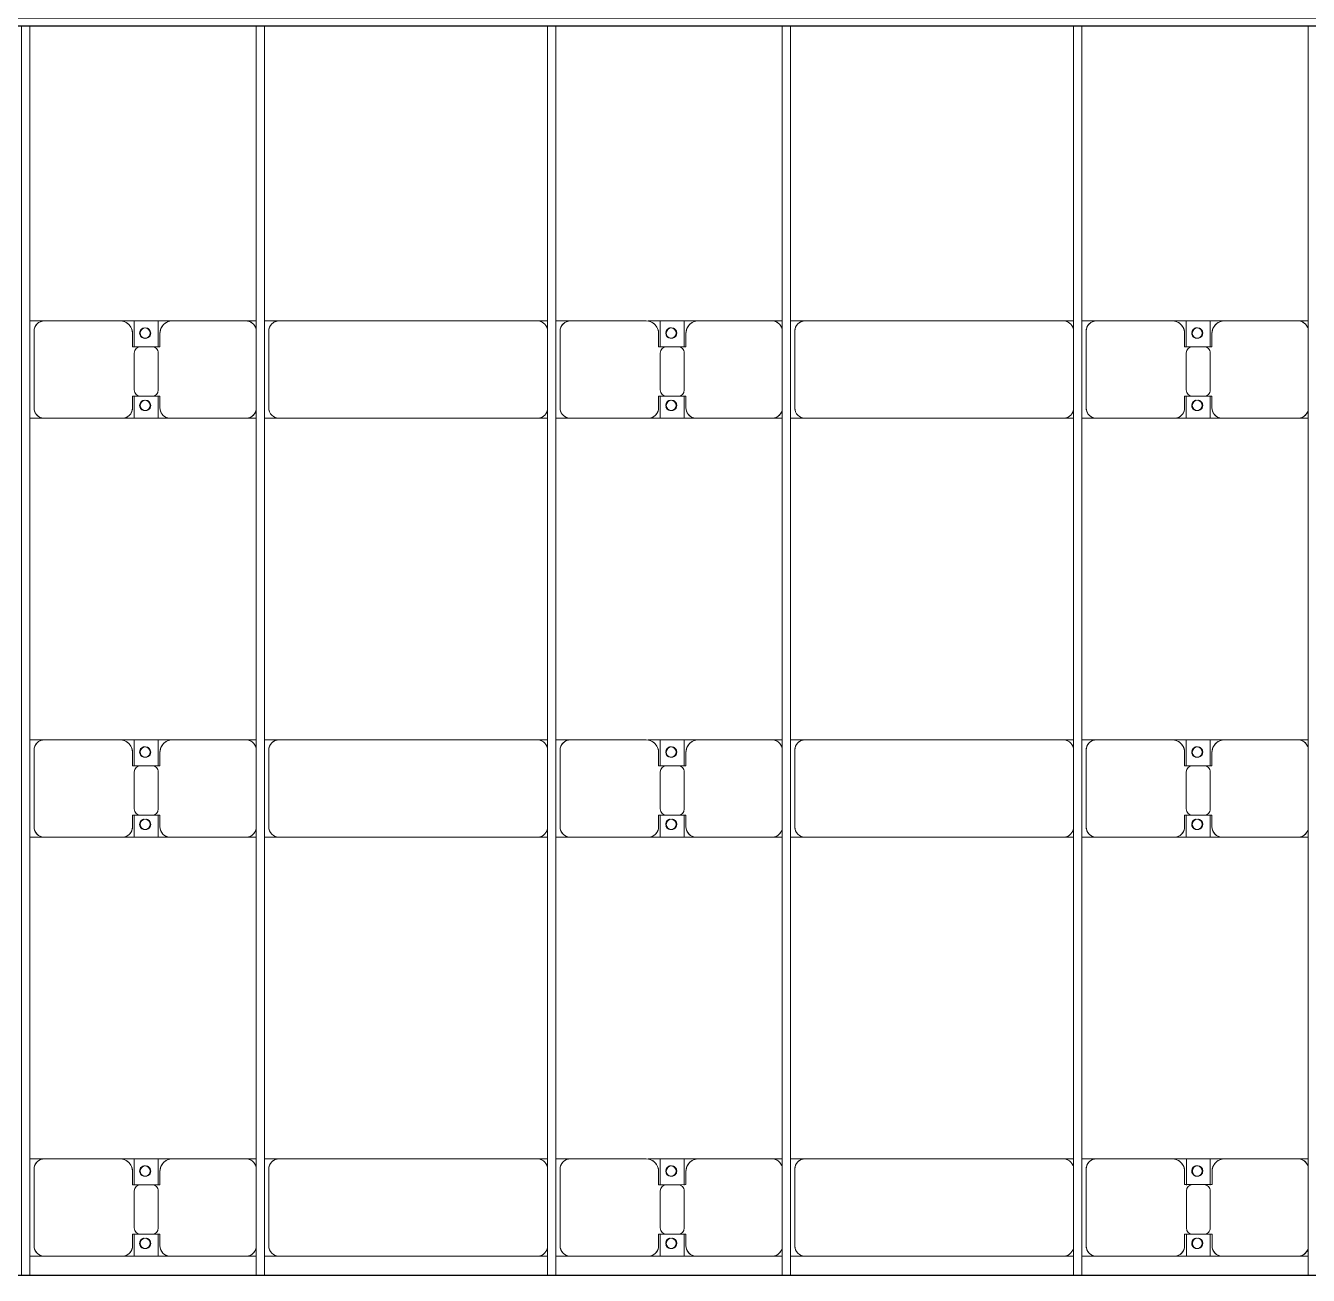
# Model space of a CAD drawing. Header units: millimetres. Extents: x -248177 to 167033, y 156986 to 268923.
# Drawn here: x -222693 to -216572, y 202419 to 208382 of the extents above; entities that cross this region are included whole.
import ezdxf

# ---------------------------------------------------------------- set-up
doc = ezdxf.new("R2010")
doc.units = ezdxf.units.MM
for name, color, linetype, lineweight in [('A-DETL-MBND', 5, 'Continuous', 9), ('A-GENM', 13, 'Continuous', 9), ('S-BEAM', 12, 'Continuous', 9)]:
    doc.layers.add(name, color=color, linetype=linetype, lineweight=lineweight)

# ---------------------------------------------------------------- blocks, each defined once
blk = doc.blocks.new('Dai phao do pin - DẢI PHAO ĐỠ PIN-V21-BỐ TRÍ KHUNG KẾT CẤU BÈ PIN 02')
at = {"layer": 'A-DETL-MBND', "color": 8}
for p, q in [((15759.7, 241.6), (15829.7, 241.6)), ((15759.7, 241.6), (15829.7, 241.6)), ((15779.7, 191.6), (15779.7, -173.4)), ((16189.7, 241.6), (15829.7, 241.6)), ((16189.7, 241.6), (16372.2, 241.6)), ((16372.2, 241.6), (16189.7, 241.6)), ((16257.8, 241.6), (16440.3, 241.6)), ((16257.8, 116.2), (16257.8, 241.6)), ((16440.3, 241.6), (16257.8, 241.6)), ((16372.2, 241.6), (16372.2, 116.2)), ((16790.3, 241.6), (16440.3, 241.6)), ((16790.3, 241.6), (16839.7, 241.6)), ((16790.3, 241.6), (16839.7, 241.6)), ((16879.7, 241.6), (16949.7, 241.6)), ((16879.7, 241.6), (16949.7, 241.6)), ((16899.7, 191.6), (16899.7, -173.4)), ((18180.3, 241.6), (16949.7, 241.6)), ((18180.3, 241.6), (18229.7, 241.6)), ((18180.3, 241.6), (18229.7, 241.6)), ((18269.7, 241.6), (18339.7, 241.6)), ((18269.7, 241.6), (18339.7, 241.6)), ((18289.7, 191.6), (18289.7, -173.4)), ((18699.7, 241.6), (18339.7, 241.6)), ((18709.8, 241.6), (18882.2, 241.6)), ((18882.2, 241.6), (18709.8, 241.6)), ((18767.8, 241.6), (18950.3, 241.6)), ((18767.8, 116.2), (18767.8, 241.6)), ((18950.3, 241.6), (18767.8, 241.6)), ((18882.2, 241.6), (18882.2, 116.2)), ((19300.3, 241.6), (18950.3, 241.6)), ((19300.3, 241.6), (19349.7, 241.6)), ((19300.3, 241.6), (19349.7, 241.6)), ((19389.7, 241.6), (19459.7, 241.6)), ((19389.7, 241.6), (19459.7, 241.6)), ((19409.7, 191.6), (19409.7, -173.4)), ((20690.3, 241.6), (19459.7, 241.6)), ((20690.3, 241.6), (20739.7, 241.6)), ((20690.3, 241.6), (20739.7, 241.6)), ((20779.7, 241.6), (20849.7, 241.6)), ((20779.7, 241.6), (20849.7, 241.6)), ((20799.7, 191.6), (20799.7, -173.4)), ((21209.7, 241.6), (20849.7, 241.6)), ((21209.7, 241.6), (21392.2, 241.6)), ((21392.2, 241.6), (21209.7, 241.6)), ((21277.8, 241.6), (21460.3, 241.6)), ((21277.8, 116.2), (21277.8, 241.6)), ((21460.3, 241.6), (21277.8, 241.6)), ((21392.2, 241.6), (21392.2, 116.2)), ((21810.3, 241.6), (21460.3, 241.6)), ((21810.3, 241.6), (21859.7, 241.6)), ((21810.3, 241.6), (21859.7, 241.6)), ((16249.7, 118.2), (16249.7, 181.6)), ((16380.3, 181.6), (16380.3, 118.2)), ((18759.7, 118.2), (18759.7, 181.6)), ((18890.3, 181.6), (18890.3, 118.2)), ((21269.7, 118.2), (21269.7, 181.6)), ((21400.3, 181.6), (21400.3, 118.2)), ((16342.2, 118.2), (16249.7, 118.2)), ((16257.8, 88.2), (16257.8, -88.2)), ((16380.3, 118.2), (16287.8, 118.2)), ((16372.2, -88.2), (16372.2, 88.2)), ((18852.2, 118.2), (18759.7, 118.2)), ((18767.8, 88.2), (18767.8, -88.2)), ((18890.3, 118.2), (18797.8, 118.2)), ((18882.2, -88.2), (18882.2, 88.2)), ((21362.2, 118.2), (21269.7, 118.2)), ((21277.8, 88.2), (21277.8, -88.2)), ((21400.3, 118.2), (21307.8, 118.2)), ((21392.2, -88.2), (21392.2, 88.2)), ((16249.7, -173.4), (16249.7, -118.2)), ((16249.7, -118.2), (16342.2, -118.2)), ((16257.8, -223.4), (16257.8, -116.2)), ((16287.8, -118.2), (16380.3, -118.2)), ((16372.2, -116.2), (16372.2, -223.4)), ((16380.3, -118.2), (16380.3, -173.4)), ((18759.7, -173.4), (18759.7, -118.2)), ((18759.7, -118.2), (18852.2, -118.2)), ((18767.8, -223.4), (18767.8, -116.2)), ((18797.8, -118.2), (18890.3, -118.2)), ((18882.2, -116.2), (18882.2, -223.4)), ((18890.3, -118.2), (18890.3, -173.4)), ((21269.7, -173.4), (21269.7, -118.2)), ((21269.7, -118.2), (21362.2, -118.2)), ((21277.8, -223.4), (21277.8, -116.2)), ((21307.8, -118.2), (21400.3, -118.2)), ((21392.2, -116.2), (21392.2, -223.4)), ((21400.3, -118.2), (21400.3, -173.4)), ((15829.7, -223.4), (15759.7, -223.4)), ((15829.7, -223.4), (15759.7, -223.4)), ((15829.7, -223.4), (16199.7, -223.4)), ((16372.2, -223.4), (16199.7, -223.4)), ((16199.7, -223.4), (16372.2, -223.4)), ((16430.3, -223.4), (16257.8, -223.4)), ((16257.8, -223.4), (16430.3, -223.4)), ((16430.3, -223.4), (16790.3, -223.4)), ((16839.7, -223.4), (16790.3, -223.4)), ((16839.7, -223.4), (16790.3, -223.4)), ((16949.7, -223.4), (16879.7, -223.4)), ((16949.7, -223.4), (16879.7, -223.4)), ((16949.7, -223.4), (18180.3, -223.4)), ((18229.7, -223.4), (18180.3, -223.4)), ((18229.7, -223.4), (18180.3, -223.4)), ((18339.7, -223.4), (18269.7, -223.4)), ((18339.7, -223.4), (18269.7, -223.4)), ((18339.7, -223.4), (18709.7, -223.4)), ((18882.2, -223.4), (18709.8, -223.4)), ((18709.8, -223.4), (18882.2, -223.4)), ((18940.3, -223.4), (18767.8, -223.4)), ((18767.8, -223.4), (18940.3, -223.4)), ((18940.3, -223.4), (19300.3, -223.4)), ((19349.7, -223.4), (19300.3, -223.4)), ((19349.7, -223.4), (19300.3, -223.4)), ((19459.7, -223.4), (19389.7, -223.4)), ((19459.7, -223.4), (19389.7, -223.4)), ((19459.7, -223.4), (20690.3, -223.4)), ((20739.7, -223.4), (20690.3, -223.4)), ((20739.7, -223.4), (20690.3, -223.4)), ((20849.7, -223.4), (20779.7, -223.4)), ((20849.7, -223.4), (20779.7, -223.4)), ((20849.7, -223.4), (21219.7, -223.4)), ((21392.2, -223.4), (21219.7, -223.4)), ((21219.7, -223.4), (21392.2, -223.4)), ((21450.3, -223.4), (21277.8, -223.4)), ((21277.8, -223.4), (21450.3, -223.4)), ((21450.3, -223.4), (21810.3, -223.4)), ((21859.7, -223.4), (21810.3, -223.4)), ((21859.7, -223.4), (21810.3, -223.4))]:
    blk.add_line(p, q, dxfattribs=at)
for centre, radius, start, end in [((15829.7, 191.6), 50, 90, 180), ((15829.7, 191.6), 50, 105, 180), ((16189.7, 181.6), 60, 0, 90), ((16189.7, 181.6), 60, 0, 60), ((16308.6, 183.2), 25, 0, 180), ((16308.6, 183.2), 25, 0, 165), ((16311.4, 183.2), 25, 360, 180), ((16311.4, 183.2), 25, 90, 180), ((16311.4, 183.2), 25, 15, 75), ((16440.3, 181.6), 60, 90, 180), ((16440.3, 181.6), 60, 120, 180), ((16790.3, 191.6), 50, 15, 90), ((16790.3, 191.6), 50, 15, 75), ((16949.7, 191.6), 50, 90, 180), ((16949.7, 191.6), 50, 150, 180), ((16949.7, 191.6), 50, 105, 135), ((18180.3, 191.6), 50, 15, 90), ((18180.3, 191.6), 50, 60, 90), ((18180.3, 191.6), 50, 15, 30), ((18339.7, 191.6), 50, 90, 180), ((18339.7, 191.6), 50, 105, 180), ((18699.7, 181.6), 60, 360, 90), ((18699.7, 181.6), 60, 360, 60), ((18818.6, 183.2), 25, 0, 180), ((18818.6, 183.2), 25, 0, 165), ((18821.4, 183.2), 25, 0, 180), ((18821.4, 183.2), 25, 90, 180), ((18821.4, 183.2), 25, 15, 75), ((18950.3, 181.6), 60, 90, 180), ((18950.3, 181.6), 60, 120, 180), ((19300.3, 191.6), 50, 15, 90), ((19300.3, 191.6), 50, 15, 75), ((19459.7, 191.6), 50, 90, 180), ((19459.7, 191.6), 50, 150, 180), ((19459.7, 191.6), 50, 105, 135), ((20690.3, 191.6), 50, 15, 90), ((20690.3, 191.6), 50, 60, 90), ((20690.3, 191.6), 50, 15, 30), ((20849.7, 191.6), 50, 90, 180), ((20849.7, 191.6), 50, 105, 180), ((21209.7, 181.6), 60, 0, 90), ((21209.7, 181.6), 60, 0, 60), ((21328.6, 183.2), 25, 360, 180), ((21328.6, 183.2), 25, 360, 165), ((21331.4, 183.2), 25, 0, 180), ((21331.4, 183.2), 25, 90, 180), ((21331.4, 183.2), 25, 15, 75), ((21460.3, 181.6), 60, 90, 180), ((21460.3, 181.6), 60, 120, 180), ((21810.3, 191.6), 50, 15, 90), ((21810.3, 191.6), 50, 15, 75), ((16308.6, 183.2), 25, 180, 0), ((16311.4, 183.2), 25, 180, 0), ((16311.4, 183.2), 25, 180, 300), ((16308.6, 183.2), 25, 210, 0), ((16311.4, 183.2), 25, 330, 345), ((18818.6, 183.2), 25, 180, 360), ((18821.4, 183.2), 25, 180, 0), ((18821.4, 183.2), 25, 180, 300), ((18818.6, 183.2), 25, 210, 0), ((18821.4, 183.2), 25, 330, 345), ((21328.6, 183.2), 25, 180, 0), ((21331.4, 183.2), 25, 180, 0), ((21331.4, 183.2), 25, 180, 300), ((21328.6, 183.2), 25, 210, 0), ((21331.4, 183.2), 25, 330, 345), ((16287.8, 88.2), 30, 90, 180), ((16342.2, 88.2), 30, 360, 90), ((18797.8, 88.2), 30, 90, 180), ((18852.2, 88.2), 30, 360, 90), ((21307.8, 88.2), 30, 90, 180), ((21362.2, 88.2), 30, 0, 90), ((16287.8, -88.2), 30, 180, 270), ((16342.2, -88.2), 30, 270, 360), ((18797.8, -88.2), 30, 180, 270), ((18852.2, -88.2), 30, 270, 360), ((21307.8, -88.2), 30, 180, 270), ((21362.2, -88.2), 30, 270, 0), ((15829.7, -173.4), 50, 180, 270), ((15829.7, -173.4), 50, 180, 255), ((16199.7, -173.4), 50, 270, 360), ((16199.7, -173.4), 50, 285, 360), ((16308.6, -161.8), 25, 360, 180), ((16308.6, -161.8), 25, 180, 0), ((16308.6, -161.8), 25, 105, 165), ((16308.6, -161.8), 25, 195, 360), ((16311.4, -161.8), 25, 360, 180), ((16311.4, -161.8), 25, 105, 180), ((16311.4, -161.8), 25, 180, 0), ((16311.4, -161.8), 25, 180, 270), ((16308.6, -161.8), 25, 360, 75), ((16311.4, -161.8), 25, 15, 75), ((16311.4, -161.8), 25, 285, 345), ((16430.3, -173.4), 50, 180, 270), ((16430.3, -173.4), 50, 180, 255), ((16949.7, -173.4), 50, 180, 270), ((16949.7, -173.4), 50, 180, 210), ((18339.7, -173.4), 50, 180, 270), ((18339.7, -173.4), 50, 180, 255), ((18709.7, -173.4), 50, 270, 0), ((18709.7, -173.4), 50, 285, 0), ((18818.6, -161.8), 25, 360, 180), ((18818.6, -161.8), 25, 180, 360), ((18818.6, -161.8), 25, 105, 165), ((18818.6, -161.8), 25, 195, 360), ((18821.4, -161.8), 25, 0, 180), ((18821.4, -161.8), 25, 105, 180), ((18821.4, -161.8), 25, 180, 0), ((18821.4, -161.8), 25, 180, 270), ((18818.6, -161.8), 25, 360, 75), ((18821.4, -161.8), 25, 15, 75), ((18821.4, -161.8), 25, 285, 345), ((18940.3, -173.4), 50, 180, 270), ((18940.3, -173.4), 50, 180, 255), ((19459.7, -173.4), 50, 180, 270), ((19459.7, -173.4), 50, 180, 210), ((20849.7, -173.4), 50, 180, 270), ((20849.7, -173.4), 50, 180, 255), ((21219.7, -173.4), 50, 270, 360), ((21219.7, -173.4), 50, 285, 0), ((21328.6, -161.8), 25, 360, 180), ((21328.6, -161.8), 25, 180, 0), ((21328.6, -161.8), 25, 105, 165), ((21328.6, -161.8), 25, 195, 0), ((21331.4, -161.8), 25, 360, 180), ((21331.4, -161.8), 25, 105, 180), ((21331.4, -161.8), 25, 180, 0), ((21331.4, -161.8), 25, 180, 270), ((21328.6, -161.8), 25, 0, 75), ((21331.4, -161.8), 25, 15, 75), ((21331.4, -161.8), 25, 285, 345), ((21450.3, -173.4), 50, 180, 270), ((21450.3, -173.4), 50, 180, 255), ((16790.3, -173.4), 50, 270, 345), ((16790.3, -173.4), 50, 285, 345), ((16949.7, -173.4), 50, 240, 270), ((18180.3, -173.4), 50, 270, 345), ((18180.3, -173.4), 50, 285, 300), ((18180.3, -173.4), 50, 330, 345), ((19300.3, -173.4), 50, 270, 345), ((19300.3, -173.4), 50, 285, 345), ((19459.7, -173.4), 50, 240, 270), ((20690.3, -173.4), 50, 270, 345), ((20690.3, -173.4), 50, 285, 300), ((20690.3, -173.4), 50, 330, 345), ((21810.3, -173.4), 50, 270, 345), ((21810.3, -173.4), 50, 285, 345)]:
    blk.add_arc(centre, radius, start, end, dxfattribs=at)
blk = doc.blocks.new('Dai phao do pin - DẢI PHAO ĐỠ PIN-V22-BỐ TRÍ KHUNG KẾT CẤU BÈ PIN 02')
at = {"layer": 'A-DETL-MBND', "color": 8}
for p, q in [((15759.7, 241.6), (15829.7, 241.6)), ((15759.7, 241.6), (15829.7, 241.6)), ((15779.7, 191.6), (15779.7, -173.4)), ((16189.7, 241.6), (15829.7, 241.6)), ((16189.7, 241.6), (16372.2, 241.6)), ((16372.2, 241.6), (16189.7, 241.6)), ((16257.8, 241.6), (16440.3, 241.6)), ((16257.8, 116.2), (16257.8, 241.6)), ((16440.3, 241.6), (16257.8, 241.6)), ((16372.2, 241.6), (16372.2, 116.2)), ((16790.3, 241.6), (16440.3, 241.6)), ((16790.3, 241.6), (16839.7, 241.6)), ((16790.3, 241.6), (16839.7, 241.6)), ((16879.7, 241.6), (16949.7, 241.6)), ((16879.7, 241.6), (16949.7, 241.6)), ((16899.7, 191.6), (16899.7, -173.4)), ((18180.3, 241.6), (16949.7, 241.6)), ((18180.3, 241.6), (18229.7, 241.6)), ((18180.3, 241.6), (18229.7, 241.6)), ((18269.7, 241.6), (18339.7, 241.6)), ((18269.7, 241.6), (18339.7, 241.6)), ((18289.7, 191.6), (18289.7, -173.4)), ((18699.7, 241.6), (18339.7, 241.6)), ((18709.9, 241.6), (18882.2, 241.6)), ((18882.2, 241.6), (18709.9, 241.6)), ((18767.8, 241.6), (18950.3, 241.6)), ((18767.8, 116.2), (18767.8, 241.6)), ((18950.3, 241.6), (18767.8, 241.6)), ((18882.2, 241.6), (18882.2, 116.2)), ((19300.3, 241.6), (18950.3, 241.6)), ((19300.3, 241.6), (19349.7, 241.6)), ((19300.3, 241.6), (19349.7, 241.6)), ((19389.7, 241.6), (19459.7, 241.6)), ((19389.7, 241.6), (19459.7, 241.6)), ((19409.7, 191.6), (19409.7, -173.4)), ((20690.3, 241.6), (19459.7, 241.6)), ((20690.3, 241.6), (20739.7, 241.6)), ((20690.3, 241.6), (20739.7, 241.6)), ((20779.7, 241.6), (20849.7, 241.6)), ((20779.7, 241.6), (20849.7, 241.6)), ((20799.7, 191.6), (20799.7, -173.4)), ((21209.7, 241.6), (20849.7, 241.6)), ((21209.7, 241.6), (21392.2, 241.6)), ((21392.2, 241.6), (21209.7, 241.6)), ((21277.8, 241.6), (21460.3, 241.6)), ((21277.8, 116.2), (21277.8, 241.6)), ((21460.3, 241.6), (21277.8, 241.6)), ((21392.2, 241.6), (21392.2, 116.2)), ((21810.3, 241.6), (21460.3, 241.6)), ((21810.3, 241.6), (21859.7, 241.6)), ((21810.3, 241.6), (21859.7, 241.6)), ((16249.7, 118.2), (16249.7, 181.6)), ((16380.3, 181.6), (16380.3, 118.2)), ((18759.7, 118.2), (18759.7, 181.6)), ((18890.3, 181.6), (18890.3, 118.2)), ((21269.7, 118.2), (21269.7, 181.6)), ((21400.3, 181.6), (21400.3, 118.2)), ((16342.2, 118.2), (16249.7, 118.2)), ((16257.8, 88.2), (16257.8, -88.2)), ((16380.3, 118.2), (16287.8, 118.2)), ((16372.2, -88.2), (16372.2, 88.2)), ((18852.2, 118.2), (18759.7, 118.2)), ((18767.8, 88.2), (18767.8, -88.2)), ((18890.3, 118.2), (18797.8, 118.2)), ((18882.2, -88.2), (18882.2, 88.2)), ((21362.2, 118.2), (21269.7, 118.2)), ((21277.8, 88.2), (21277.8, -88.2)), ((21400.3, 118.2), (21307.8, 118.2)), ((21392.2, -88.2), (21392.2, 88.2)), ((16249.7, -173.4), (16249.7, -118.2)), ((16249.7, -118.2), (16342.2, -118.2)), ((16257.8, -223.4), (16257.8, -116.2)), ((16287.8, -118.2), (16380.3, -118.2)), ((16372.2, -116.2), (16372.2, -223.4)), ((16380.3, -118.2), (16380.3, -173.4)), ((18759.7, -173.4), (18759.7, -118.2)), ((18759.7, -118.2), (18852.2, -118.2)), ((18767.8, -223.4), (18767.8, -116.2)), ((18797.8, -118.2), (18890.3, -118.2)), ((18882.2, -116.2), (18882.2, -223.4)), ((18890.3, -118.2), (18890.3, -173.4)), ((21269.7, -173.4), (21269.7, -118.2)), ((21269.7, -118.2), (21362.2, -118.2)), ((21277.8, -223.4), (21277.8, -116.2)), ((21307.8, -118.2), (21400.3, -118.2)), ((21392.2, -116.2), (21392.2, -223.4)), ((21400.3, -118.2), (21400.3, -173.4)), ((15829.7, -223.4), (15759.7, -223.4)), ((15829.7, -223.4), (15759.7, -223.4)), ((15829.7, -223.4), (16199.7, -223.4)), ((16372.2, -223.4), (16199.7, -223.4)), ((16199.7, -223.4), (16372.2, -223.4)), ((16430.3, -223.4), (16257.8, -223.4)), ((16257.8, -223.4), (16430.3, -223.4)), ((16430.3, -223.4), (16790.3, -223.4)), ((16839.7, -223.4), (16790.3, -223.4)), ((16839.7, -223.4), (16790.3, -223.4)), ((16949.7, -223.4), (16879.7, -223.4)), ((16949.7, -223.4), (16879.7, -223.4)), ((16949.7, -223.4), (18180.3, -223.4)), ((18229.7, -223.4), (18180.3, -223.4)), ((18229.7, -223.4), (18180.3, -223.4)), ((18339.7, -223.4), (18269.7, -223.4)), ((18339.7, -223.4), (18269.7, -223.4)), ((18339.7, -223.4), (18709.7, -223.4)), ((18882.2, -223.4), (18709.9, -223.4)), ((18709.9, -223.4), (18882.2, -223.4)), ((18940.3, -223.4), (18767.8, -223.4)), ((18767.8, -223.4), (18940.3, -223.4)), ((18940.3, -223.4), (19300.3, -223.4)), ((19349.7, -223.4), (19300.3, -223.4)), ((19349.7, -223.4), (19300.3, -223.4)), ((19459.7, -223.4), (19389.7, -223.4)), ((19459.7, -223.4), (19389.7, -223.4)), ((19459.7, -223.4), (20690.3, -223.4)), ((20739.7, -223.4), (20690.3, -223.4)), ((20739.7, -223.4), (20690.3, -223.4)), ((20849.7, -223.4), (20779.7, -223.4)), ((20849.7, -223.4), (20779.7, -223.4)), ((20849.7, -223.4), (21219.7, -223.4)), ((21392.2, -223.4), (21219.7, -223.4)), ((21219.7, -223.4), (21392.2, -223.4)), ((21450.3, -223.4), (21277.8, -223.4)), ((21277.8, -223.4), (21450.3, -223.4)), ((21450.3, -223.4), (21810.3, -223.4)), ((21859.7, -223.4), (21810.3, -223.4)), ((21859.7, -223.4), (21810.3, -223.4))]:
    blk.add_line(p, q, dxfattribs=at)
for centre, radius, start, end in [((15829.7, 191.6), 50, 90, 180), ((15829.7, 191.6), 50, 105, 180), ((16189.7, 181.6), 60, 0, 90), ((16189.7, 181.6), 60, 0, 60), ((16308.6, 183.2), 25, 0, 180), ((16308.6, 183.2), 25, 0, 165), ((16311.4, 183.2), 25, 360, 180), ((16311.4, 183.2), 25, 90, 180), ((16311.4, 183.2), 25, 15, 75), ((16440.3, 181.6), 60, 90, 180), ((16440.3, 181.6), 60, 120, 180), ((16790.3, 191.6), 50, 15, 90), ((16790.3, 191.6), 50, 15, 75), ((16949.7, 191.6), 50, 90, 180), ((16949.7, 191.6), 50, 150, 180), ((16949.7, 191.6), 50, 105, 135), ((18180.3, 191.6), 50, 15, 90), ((18180.3, 191.6), 50, 60, 90), ((18180.3, 191.6), 50, 15, 30), ((18339.7, 191.6), 50, 90, 180), ((18339.7, 191.6), 50, 105, 180), ((18699.7, 181.6), 60, 360, 90), ((18699.7, 181.6), 60, 360, 60), ((18818.6, 183.2), 25, 0, 180), ((18818.6, 183.2), 25, 0, 165), ((18821.4, 183.2), 25, 0, 180), ((18821.4, 183.2), 25, 90, 180), ((18821.4, 183.2), 25, 15, 75), ((18950.3, 181.6), 60, 90, 180), ((18950.3, 181.6), 60, 120, 180), ((19300.3, 191.6), 50, 15, 90), ((19300.3, 191.6), 50, 15, 75), ((19459.7, 191.6), 50, 90, 180), ((19459.7, 191.6), 50, 150, 180), ((19459.7, 191.6), 50, 105, 135), ((20690.3, 191.6), 50, 15, 90), ((20690.3, 191.6), 50, 60, 90), ((20690.3, 191.6), 50, 15, 30), ((20849.7, 191.6), 50, 90, 180), ((20849.7, 191.6), 50, 105, 180), ((21209.7, 181.6), 60, 0, 90), ((21209.7, 181.6), 60, 0, 60), ((21328.6, 183.2), 25, 360, 180), ((21328.6, 183.2), 25, 360, 165), ((21331.4, 183.2), 25, 0, 180), ((21331.4, 183.2), 25, 90, 180), ((21331.4, 183.2), 25, 15, 75), ((21460.3, 181.6), 60, 90, 180), ((21460.3, 181.6), 60, 120, 180), ((21810.3, 191.6), 50, 15, 90), ((21810.3, 191.6), 50, 15, 75), ((16308.6, 183.2), 25, 180, 0), ((16311.4, 183.2), 25, 180, 0), ((16311.4, 183.2), 25, 180, 300), ((16308.6, 183.2), 25, 210, 0), ((16311.4, 183.2), 25, 330, 345), ((18818.6, 183.2), 25, 180, 360), ((18821.4, 183.2), 25, 180, 0), ((18821.4, 183.2), 25, 180, 300), ((18818.6, 183.2), 25, 210, 0), ((18821.4, 183.2), 25, 330, 345), ((21328.6, 183.2), 25, 180, 0), ((21331.4, 183.2), 25, 180, 0), ((21331.4, 183.2), 25, 180, 300), ((21328.6, 183.2), 25, 210, 0), ((21331.4, 183.2), 25, 330, 345), ((16287.8, 88.2), 30, 90, 180), ((16342.2, 88.2), 30, 360, 90), ((18797.8, 88.2), 30, 90, 180), ((18852.2, 88.2), 30, 360, 90), ((21307.8, 88.2), 30, 90, 180), ((21362.2, 88.2), 30, 0, 90), ((16287.8, -88.2), 30, 180, 270), ((16342.2, -88.2), 30, 270, 360), ((18797.8, -88.2), 30, 180, 270), ((18852.2, -88.2), 30, 270, 360), ((21307.8, -88.2), 30, 180, 270), ((21362.2, -88.2), 30, 270, 0), ((15829.7, -173.4), 50, 180, 270), ((15829.7, -173.4), 50, 180, 255), ((16199.7, -173.4), 50, 270, 360), ((16199.7, -173.4), 50, 285, 360), ((16308.6, -161.8), 25, 360, 180), ((16308.6, -161.8), 25, 180, 0), ((16308.6, -161.8), 25, 105, 165), ((16308.6, -161.8), 25, 195, 360), ((16311.4, -161.8), 25, 360, 180), ((16311.4, -161.8), 25, 105, 180), ((16311.4, -161.8), 25, 180, 0), ((16311.4, -161.8), 25, 180, 270), ((16308.6, -161.8), 25, 360, 75), ((16311.4, -161.8), 25, 15, 75), ((16311.4, -161.8), 25, 285, 345), ((16430.3, -173.4), 50, 180, 270), ((16430.3, -173.4), 50, 180, 255), ((16949.7, -173.4), 50, 180, 270), ((16949.7, -173.4), 50, 180, 210), ((18339.7, -173.4), 50, 180, 270), ((18339.7, -173.4), 50, 180, 255), ((18709.7, -173.4), 50, 270, 0), ((18709.7, -173.4), 50, 285, 0), ((18818.6, -161.8), 25, 360, 180), ((18818.6, -161.8), 25, 180, 360), ((18818.6, -161.8), 25, 105, 165), ((18818.6, -161.8), 25, 195, 360), ((18821.4, -161.8), 25, 0, 180), ((18821.4, -161.8), 25, 105, 180), ((18821.4, -161.8), 25, 180, 0), ((18821.4, -161.8), 25, 180, 270), ((18818.6, -161.8), 25, 360, 75), ((18821.4, -161.8), 25, 15, 75), ((18821.4, -161.8), 25, 285, 345), ((18940.3, -173.4), 50, 180, 270), ((18940.3, -173.4), 50, 180, 255), ((19459.7, -173.4), 50, 180, 270), ((19459.7, -173.4), 50, 180, 210), ((20849.7, -173.4), 50, 180, 270), ((20849.7, -173.4), 50, 180, 255), ((21219.7, -173.4), 50, 270, 360), ((21219.7, -173.4), 50, 285, 0), ((21328.6, -161.8), 25, 360, 180), ((21328.6, -161.8), 25, 180, 0), ((21328.6, -161.8), 25, 105, 165), ((21328.6, -161.8), 25, 195, 0), ((21331.4, -161.8), 25, 360, 180), ((21331.4, -161.8), 25, 105, 180), ((21331.4, -161.8), 25, 180, 0), ((21331.4, -161.8), 25, 180, 270), ((21328.6, -161.8), 25, 0, 75), ((21331.4, -161.8), 25, 15, 75), ((21331.4, -161.8), 25, 285, 345), ((21450.3, -173.4), 50, 180, 270), ((21450.3, -173.4), 50, 180, 255), ((16790.3, -173.4), 50, 270, 345), ((16790.3, -173.4), 50, 285, 345), ((16949.7, -173.4), 50, 240, 270), ((18180.3, -173.4), 50, 270, 345), ((18180.3, -173.4), 50, 285, 300), ((18180.3, -173.4), 50, 330, 345), ((19300.3, -173.4), 50, 270, 345), ((19300.3, -173.4), 50, 285, 345), ((19459.7, -173.4), 50, 240, 270), ((20690.3, -173.4), 50, 270, 345), ((20690.3, -173.4), 50, 285, 300), ((20690.3, -173.4), 50, 330, 345), ((21810.3, -173.4), 50, 270, 345), ((21810.3, -173.4), 50, 285, 345)]:
    blk.add_arc(centre, radius, start, end, dxfattribs=at)
blk = doc.blocks.new('Dai phao do pin - DẢI PHAO ĐỠ PIN-V23-BỐ TRÍ KHUNG KẾT CẤU BÈ PIN 02')
at = {"layer": 'A-DETL-MBND', "color": 8}
for p, q in [((15759.7, 241.6), (15829.7, 241.6)), ((15759.7, 241.6), (15829.7, 241.6)), ((15779.7, 191.6), (15779.7, -173.4)), ((16189.7, 241.6), (15829.7, 241.6)), ((16189.7, 241.6), (16372.2, 241.6)), ((16372.2, 241.6), (16189.7, 241.6)), ((16257.8, 241.6), (16440.3, 241.6)), ((16257.8, 116.2), (16257.8, 241.6)), ((16440.3, 241.6), (16257.8, 241.6)), ((16372.2, 241.6), (16372.2, 116.2)), ((16790.3, 241.6), (16440.3, 241.6)), ((16790.3, 241.6), (16839.7, 241.6)), ((16790.3, 241.6), (16839.7, 241.6)), ((16879.7, 241.6), (16949.7, 241.6)), ((16879.7, 241.6), (16949.7, 241.6)), ((16899.7, 191.6), (16899.7, -173.4)), ((18180.3, 241.6), (16949.7, 241.6)), ((18180.3, 241.6), (18229.7, 241.6)), ((18180.3, 241.6), (18229.7, 241.6)), ((18269.7, 241.6), (18339.7, 241.6)), ((18269.7, 241.6), (18339.7, 241.6)), ((18289.7, 191.6), (18289.7, -173.4)), ((18699.7, 241.6), (18339.7, 241.6)), ((18709.9, 241.6), (18882.2, 241.6)), ((18882.2, 241.6), (18709.9, 241.6)), ((18767.8, 241.6), (18950.3, 241.6)), ((18767.8, 116.2), (18767.8, 241.6)), ((18950.3, 241.6), (18767.8, 241.6)), ((18882.2, 241.6), (18882.2, 116.2)), ((19300.3, 241.6), (18950.3, 241.6)), ((19300.3, 241.6), (19349.7, 241.6)), ((19300.3, 241.6), (19349.7, 241.6)), ((19389.7, 241.6), (19459.7, 241.6)), ((19389.7, 241.6), (19459.7, 241.6)), ((19409.7, 191.6), (19409.7, -173.4)), ((20690.3, 241.6), (19459.7, 241.6)), ((20690.3, 241.6), (20739.7, 241.6)), ((20690.3, 241.6), (20739.7, 241.6)), ((20779.7, 241.6), (20849.7, 241.6)), ((20779.7, 241.6), (20849.7, 241.6)), ((20799.7, 191.6), (20799.7, -173.4)), ((21209.7, 241.6), (20849.7, 241.6)), ((21209.7, 241.6), (21392.2, 241.6)), ((21392.2, 241.6), (21209.7, 241.6)), ((21277.8, 241.6), (21460.3, 241.6)), ((21277.8, 116.2), (21277.8, 241.6)), ((21460.3, 241.6), (21277.8, 241.6)), ((21392.2, 241.6), (21392.2, 116.2)), ((21810.3, 241.6), (21460.3, 241.6)), ((21810.3, 241.6), (21859.7, 241.6)), ((21810.3, 241.6), (21859.7, 241.6)), ((16249.7, 118.2), (16249.7, 181.6)), ((16380.3, 181.6), (16380.3, 118.2)), ((18759.7, 118.2), (18759.7, 181.6)), ((18890.3, 181.6), (18890.3, 118.2)), ((21269.7, 118.2), (21269.7, 181.6)), ((21400.3, 181.6), (21400.3, 118.2)), ((16342.2, 118.2), (16249.7, 118.2)), ((16257.8, 88.2), (16257.8, -88.2)), ((16380.3, 118.2), (16287.8, 118.2)), ((16372.2, -88.2), (16372.2, 88.2)), ((18852.2, 118.2), (18759.7, 118.2)), ((18767.8, 88.2), (18767.8, -88.2)), ((18890.3, 118.2), (18797.8, 118.2)), ((18882.2, -88.2), (18882.2, 88.2)), ((21362.2, 118.2), (21269.7, 118.2)), ((21277.8, 88.2), (21277.8, -88.2)), ((21400.3, 118.2), (21307.8, 118.2)), ((21392.2, -88.2), (21392.2, 88.2)), ((16249.7, -173.4), (16249.7, -118.2)), ((16249.7, -118.2), (16342.2, -118.2)), ((16257.8, -223.4), (16257.8, -116.2)), ((16287.8, -118.2), (16380.3, -118.2)), ((16372.2, -116.2), (16372.2, -223.4)), ((16380.3, -118.2), (16380.3, -173.4)), ((18759.7, -173.4), (18759.7, -118.2)), ((18759.7, -118.2), (18852.2, -118.2)), ((18767.8, -223.4), (18767.8, -116.2)), ((18797.8, -118.2), (18890.3, -118.2)), ((18882.2, -116.2), (18882.2, -223.4)), ((18890.3, -118.2), (18890.3, -173.4)), ((21269.7, -173.4), (21269.7, -118.2)), ((21269.7, -118.2), (21362.2, -118.2)), ((21277.8, -223.4), (21277.8, -116.2)), ((21307.8, -118.2), (21400.3, -118.2)), ((21392.2, -116.2), (21392.2, -223.4)), ((21400.3, -118.2), (21400.3, -173.4)), ((15829.7, -223.4), (15759.7, -223.4)), ((15829.7, -223.4), (15759.7, -223.4)), ((15829.7, -223.4), (16199.7, -223.4)), ((16372.2, -223.4), (16199.7, -223.4)), ((16199.7, -223.4), (16372.2, -223.4)), ((16430.3, -223.4), (16257.8, -223.4)), ((16257.8, -223.4), (16430.3, -223.4)), ((16430.3, -223.4), (16790.3, -223.4)), ((16839.7, -223.4), (16790.3, -223.4)), ((16839.7, -223.4), (16790.3, -223.4)), ((16949.7, -223.4), (16879.7, -223.4)), ((16949.7, -223.4), (16879.7, -223.4)), ((16949.7, -223.4), (18180.3, -223.4)), ((18229.7, -223.4), (18180.3, -223.4)), ((18229.7, -223.4), (18180.3, -223.4)), ((18339.7, -223.4), (18269.7, -223.4)), ((18339.7, -223.4), (18269.7, -223.4)), ((18339.7, -223.4), (18709.7, -223.4)), ((18882.2, -223.4), (18709.9, -223.4)), ((18709.9, -223.4), (18882.2, -223.4)), ((18940.3, -223.4), (18767.8, -223.4)), ((18767.8, -223.4), (18940.3, -223.4)), ((18940.3, -223.4), (19300.3, -223.4)), ((19349.7, -223.4), (19300.3, -223.4)), ((19349.7, -223.4), (19300.3, -223.4)), ((19459.7, -223.4), (19389.7, -223.4)), ((19459.7, -223.4), (19389.7, -223.4)), ((19459.7, -223.4), (20690.3, -223.4)), ((20739.7, -223.4), (20690.3, -223.4)), ((20739.7, -223.4), (20690.3, -223.4)), ((20849.7, -223.4), (20779.7, -223.4)), ((20849.7, -223.4), (20779.7, -223.4)), ((20849.7, -223.4), (21219.7, -223.4)), ((21392.2, -223.4), (21219.7, -223.4)), ((21219.7, -223.4), (21392.2, -223.4)), ((21450.3, -223.4), (21277.8, -223.4)), ((21277.8, -223.4), (21450.3, -223.4)), ((21450.3, -223.4), (21810.3, -223.4)), ((21859.7, -223.4), (21810.3, -223.4)), ((21859.7, -223.4), (21810.3, -223.4))]:
    blk.add_line(p, q, dxfattribs=at)
for centre, radius, start, end in [((15829.7, 191.6), 50, 90, 180), ((15829.7, 191.6), 50, 105, 180), ((16189.7, 181.6), 60, 0, 90), ((16189.7, 181.6), 60, 0, 60), ((16308.6, 183.2), 25, 0, 180), ((16308.6, 183.2), 25, 0, 165), ((16311.4, 183.2), 25, 360, 180), ((16311.4, 183.2), 25, 90, 180), ((16311.4, 183.2), 25, 15, 75), ((16440.3, 181.6), 60, 90, 180), ((16440.3, 181.6), 60, 120, 180), ((16790.3, 191.6), 50, 15, 90), ((16790.3, 191.6), 50, 15, 75), ((16949.7, 191.6), 50, 90, 180), ((16949.7, 191.6), 50, 150, 180), ((16949.7, 191.6), 50, 105, 135), ((18180.3, 191.6), 50, 15, 90), ((18180.3, 191.6), 50, 60, 90), ((18180.3, 191.6), 50, 15, 30), ((18339.7, 191.6), 50, 90, 180), ((18339.7, 191.6), 50, 105, 180), ((18699.7, 181.6), 60, 360, 90), ((18699.7, 181.6), 60, 360, 60), ((18818.6, 183.2), 25, 0, 180), ((18818.6, 183.2), 25, 0, 165), ((18821.4, 183.2), 25, 0, 180), ((18821.4, 183.2), 25, 90, 180), ((18821.4, 183.2), 25, 15, 75), ((18950.3, 181.6), 60, 90, 180), ((18950.3, 181.6), 60, 120, 180), ((19300.3, 191.6), 50, 15, 90), ((19300.3, 191.6), 50, 15, 75), ((19459.7, 191.6), 50, 90, 180), ((19459.7, 191.6), 50, 150, 180), ((19459.7, 191.6), 50, 105, 135), ((20690.3, 191.6), 50, 15, 90), ((20690.3, 191.6), 50, 60, 90), ((20690.3, 191.6), 50, 15, 30), ((20849.7, 191.6), 50, 90, 180), ((20849.7, 191.6), 50, 105, 180), ((21209.7, 181.6), 60, 0, 90), ((21209.7, 181.6), 60, 0, 60), ((21328.6, 183.2), 25, 360, 180), ((21328.6, 183.2), 25, 360, 165), ((21331.4, 183.2), 25, 0, 180), ((21331.4, 183.2), 25, 90, 180), ((21331.4, 183.2), 25, 15, 75), ((21460.3, 181.6), 60, 90, 180), ((21460.3, 181.6), 60, 120, 180), ((21810.3, 191.6), 50, 15, 90), ((21810.3, 191.6), 50, 15, 75), ((16308.6, 183.2), 25, 180, 0), ((16311.4, 183.2), 25, 180, 0), ((16311.4, 183.2), 25, 180, 300), ((16308.6, 183.2), 25, 210, 0), ((16311.4, 183.2), 25, 330, 345), ((18818.6, 183.2), 25, 180, 360), ((18821.4, 183.2), 25, 180, 0), ((18821.4, 183.2), 25, 180, 300), ((18818.6, 183.2), 25, 210, 0), ((18821.4, 183.2), 25, 330, 345), ((21328.6, 183.2), 25, 180, 0), ((21331.4, 183.2), 25, 180, 0), ((21331.4, 183.2), 25, 180, 300), ((21328.6, 183.2), 25, 210, 0), ((21331.4, 183.2), 25, 330, 345), ((16287.8, 88.2), 30, 90, 180), ((16342.2, 88.2), 30, 360, 90), ((18797.8, 88.2), 30, 90, 180), ((18852.2, 88.2), 30, 360, 90), ((21307.8, 88.2), 30, 90, 180), ((21362.2, 88.2), 30, 0, 90), ((16287.8, -88.2), 30, 180, 270), ((16342.2, -88.2), 30, 270, 360), ((18797.8, -88.2), 30, 180, 270), ((18852.2, -88.2), 30, 270, 360), ((21307.8, -88.2), 30, 180, 270), ((21362.2, -88.2), 30, 270, 0), ((15829.7, -173.4), 50, 180, 270), ((15829.7, -173.4), 50, 180, 255), ((16199.7, -173.4), 50, 270, 360), ((16199.7, -173.4), 50, 285, 360), ((16308.6, -161.8), 25, 360, 180), ((16308.6, -161.8), 25, 180, 0), ((16308.6, -161.8), 25, 105, 165), ((16308.6, -161.8), 25, 195, 360), ((16311.4, -161.8), 25, 360, 180), ((16311.4, -161.8), 25, 105, 180), ((16311.4, -161.8), 25, 180, 0), ((16311.4, -161.8), 25, 180, 270), ((16308.6, -161.8), 25, 360, 75), ((16311.4, -161.8), 25, 15, 75), ((16311.4, -161.8), 25, 285, 345), ((16430.3, -173.4), 50, 180, 270), ((16430.3, -173.4), 50, 180, 255), ((16949.7, -173.4), 50, 180, 270), ((16949.7, -173.4), 50, 180, 210), ((18339.7, -173.4), 50, 180, 270), ((18339.7, -173.4), 50, 180, 255), ((18709.7, -173.4), 50, 270, 0), ((18709.7, -173.4), 50, 285, 0), ((18818.6, -161.8), 25, 360, 180), ((18818.6, -161.8), 25, 180, 360), ((18818.6, -161.8), 25, 105, 165), ((18818.6, -161.8), 25, 195, 360), ((18821.4, -161.8), 25, 0, 180), ((18821.4, -161.8), 25, 105, 180), ((18821.4, -161.8), 25, 180, 0), ((18821.4, -161.8), 25, 180, 270), ((18818.6, -161.8), 25, 360, 75), ((18821.4, -161.8), 25, 15, 75), ((18821.4, -161.8), 25, 285, 345), ((18940.3, -173.4), 50, 180, 270), ((18940.3, -173.4), 50, 180, 255), ((19459.7, -173.4), 50, 180, 270), ((19459.7, -173.4), 50, 180, 210), ((20849.7, -173.4), 50, 180, 270), ((20849.7, -173.4), 50, 180, 255), ((21219.7, -173.4), 50, 270, 360), ((21219.7, -173.4), 50, 285, 0), ((21328.6, -161.8), 25, 360, 180), ((21328.6, -161.8), 25, 180, 0), ((21328.6, -161.8), 25, 105, 165), ((21328.6, -161.8), 25, 195, 0), ((21331.4, -161.8), 25, 360, 180), ((21331.4, -161.8), 25, 105, 180), ((21331.4, -161.8), 25, 180, 0), ((21331.4, -161.8), 25, 180, 270), ((21328.6, -161.8), 25, 0, 75), ((21331.4, -161.8), 25, 15, 75), ((21331.4, -161.8), 25, 285, 345), ((21450.3, -173.4), 50, 180, 270), ((21450.3, -173.4), 50, 180, 255), ((16790.3, -173.4), 50, 270, 345), ((16790.3, -173.4), 50, 285, 345), ((16949.7, -173.4), 50, 240, 270), ((18180.3, -173.4), 50, 270, 345), ((18180.3, -173.4), 50, 285, 300), ((18180.3, -173.4), 50, 330, 345), ((19300.3, -173.4), 50, 270, 345), ((19300.3, -173.4), 50, 285, 345), ((19459.7, -173.4), 50, 240, 270), ((20690.3, -173.4), 50, 270, 345), ((20690.3, -173.4), 50, 285, 300), ((20690.3, -173.4), 50, 330, 345), ((21810.3, -173.4), 50, 270, 345), ((21810.3, -173.4), 50, 285, 345)]:
    blk.add_arc(centre, radius, start, end, dxfattribs=at)
blk = doc.blocks.new('Dầm C52 - Dầm C52-24592-BỐ TRÍ KHUNG KẾT CẤU BÈ PIN 02')
at = {"layer": 'S-BEAM', "color": 1}
for p, q in [((-18232.9, 20), (-12272.9, 20)), ((-12272.9, -20), (-18232.9, -20))]:
    blk.add_line(p, q, dxfattribs=at)
blk = doc.blocks.new('Dầm C52 - Hộp 40x60-16517-BỐ TRÍ KHUNG KẾT CẤU BÈ PIN 02')
at = {"layer": 'S-BEAM', "color": 3, "lineweight": 25}
for p, q in [((-109999.4, 20), (109999.4, 20)), ((109999.4, -20), (-109999.4, -20))]:
    blk.add_line(p, q, dxfattribs=at)
blk = doc.blocks.new('HOBANMONG_BEPIN 2_rvt-1-BỐ TRÍ KHUNG KẾT CẤU BÈ PIN 02')
at = {"layer": 'A-GENM', "lineweight": 9, "rotation": 0.0007586094741477002}
for name, p in [('Dai phao do pin - DẢI PHAO ĐỠ PIN-V23-BỐ TRÍ KHUNG KẾT CẤU BÈ PIN 02', (-238432.5, 206731.6)), ('Dai phao do pin - DẢI PHAO ĐỠ PIN-V22-BỐ TRÍ KHUNG KẾT CẤU BÈ PIN 02', (-238432.5, 204732.5)), ('Dai phao do pin - DẢI PHAO ĐỠ PIN-V21-BỐ TRÍ KHUNG KẾT CẤU BÈ PIN 02', (-238432.4, 202733.3))]:
    blk.add_blockref(name, p, dxfattribs=at)
at = {"layer": 'S-BEAM', "lineweight": 9}
for name, p, rotation in [('Dầm C52 - Dầm C52-24592-BỐ TRÍ KHUNG KẾT CẤU BÈ PIN 02', (-222693, 220652.3), 90.00075860989138), ('Dầm C52 - Dầm C52-24592-BỐ TRÍ KHUNG KẾT CẤU BÈ PIN 02', (-221573, 220652.3), 90.00075860989138), ('Dầm C52 - Dầm C52-24592-BỐ TRÍ KHUNG KẾT CẤU BÈ PIN 02', (-220183, 220652.3), 90.00075860989138), ('Dầm C52 - Dầm C52-24592-BỐ TRÍ KHUNG KẾT CẤU BÈ PIN 02', (-219063, 220652.3), 90.00075860989138), ('Dầm C52 - Dầm C52-24592-BỐ TRÍ KHUNG KẾT CẤU BÈ PIN 02', (-217673, 220652.3), 90.00075860989138), ('Dầm C52 - Dầm C52-24592-BỐ TRÍ KHUNG KẾT CẤU BÈ PIN 02', (-216553, 220652.3), 90.00075860989138), ('Dầm C52 - Hộp 40x60-16517-BỐ TRÍ KHUNG KẾT CẤU BÈ PIN 02', (-131154.6, 208400.5), 0.0007586094741477002), ('Dầm C52 - Hộp 40x60-16517-BỐ TRÍ KHUNG KẾT CẤU BÈ PIN 02', (-131154.5, 202400.5), 0.0007586094741477002)]:
    blk.add_blockref(name, p, dxfattribs=dict(at, rotation=rotation))

msp = doc.modelspace()

# ---------------------------------------------------------------- block references
at = {"lineweight": 5}
msp.add_blockref('HOBANMONG_BEPIN 2_rvt-1-BỐ TRÍ KHUNG KẾT CẤU BÈ PIN 02', (0, 0), dxfattribs=at)

doc.saveas('drawing.dxf')
